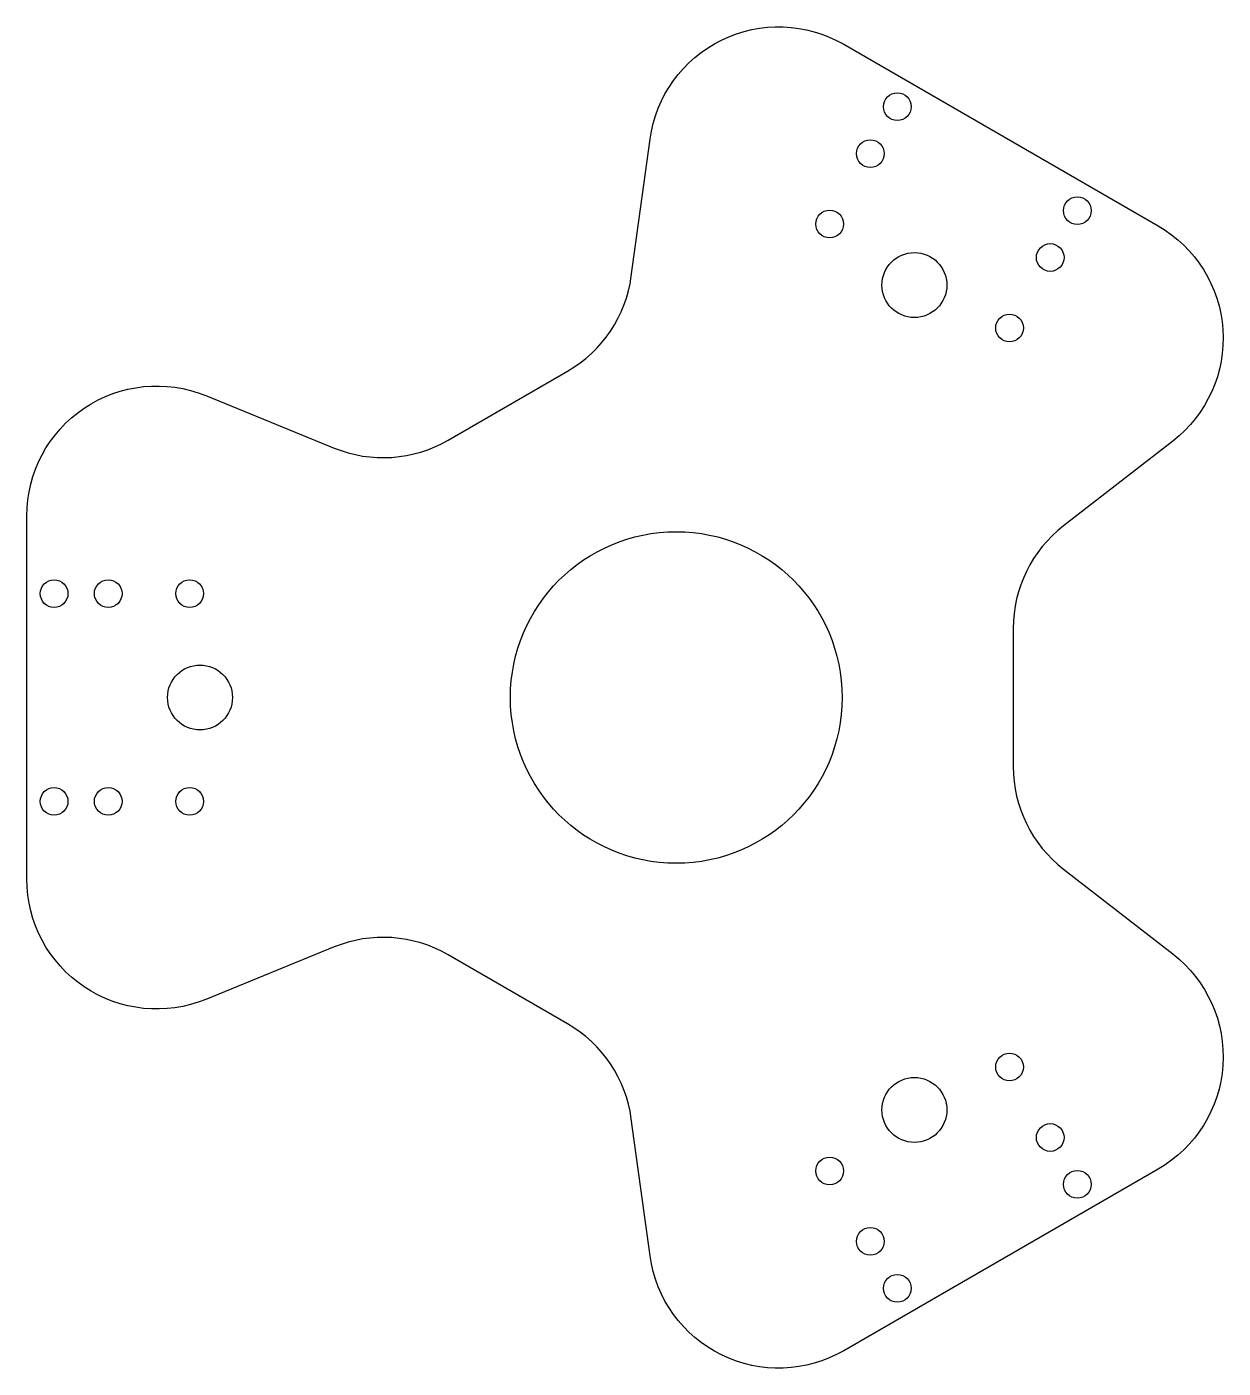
# Model space of a CAD drawing. Header units: millimetres. Extents: x -75 to 63, y 423 to 577.
import ezdxf

# ---------------------------------------------------------------- set-up
doc = ezdxf.new("R2010")
doc.units = ezdxf.units.MM
doc.layers.get('0').update_dxf_attribs({"linetype": 'CONTINUOUS'})

msp = doc.modelspace()

# ---------------------------------------------------------------- linework, layer by layer
msp.add_lwpolyline([(55.66, 445.53), (19.34, 424.56, -0.532903), (-3.03, 435.52), (-5.19, 451.36, 0.231848), (-12.55, 462.32), (-26.35, 470.29, 0.231848), (-39.52, 471.19), (-54.33, 465.14, -0.532903), (-75, 479.03), (-75, 520.97, -0.532903), (-54.33, 534.86), (-39.52, 528.81, 0.231848), (-26.35, 529.71), (-12.55, 537.68, 0.231848), (-5.19, 548.64), (-3.03, 564.48, -0.532903), (19.34, 575.44), (55.66, 554.47, -0.532903), (57.35, 529.62), (44.72, 519.82, 0.231848), (38.91, 507.97), (38.91, 492.03, 0.231848), (44.72, 480.18), (57.35, 470.38, -0.532903)], format="xyb", close=True)
for centre, radius in [((25.53, 568.22), 1.6), ((25.53, 568.22), 1.6), ((22.41, 562.81), 1.6), ((22.41, 562.81), 1.6), ((46.32, 556.22), 1.6), ((46.32, 556.22), 1.6), ((17.71, 554.67), 1.6), ((17.71, 554.67), 1.6), ((43.19, 550.81), 1.6), ((43.19, 550.81), 1.6), ((27.5, 547.63), 3.75), ((27.5, 547.63), 3.75), ((38.49, 542.67), 1.6), ((38.49, 542.67), 1.6), ((0, 500), 19.15), ((0, 500), 19.15), ((-71.85, 512), 1.6), ((-71.85, 512), 1.6), ((-65.6, 512), 1.6), ((-65.6, 512), 1.6), ((-56.2, 512), 1.6), ((-56.2, 512), 1.6), ((-55, 500), 3.75), ((-55, 500), 3.75), ((-71.85, 488), 1.6), ((-71.85, 488), 1.6), ((-65.6, 488), 1.6), ((-65.6, 488), 1.6), ((-56.2, 488), 1.6), ((-56.2, 488), 1.6), ((38.49, 457.33), 1.6), ((38.49, 457.33), 1.6), ((27.5, 452.37), 3.75), ((27.5, 452.37), 3.75), ((43.19, 449.19), 1.6), ((43.19, 449.19), 1.6), ((17.71, 445.33), 1.6), ((17.71, 445.33), 1.6), ((46.32, 443.78), 1.6), ((46.32, 443.78), 1.6), ((22.41, 437.19), 1.6), ((22.41, 437.19), 1.6), ((25.53, 431.78), 1.6), ((25.53, 431.78), 1.6)]:
    msp.add_circle(centre, radius)

doc.saveas('drawing.dxf')
